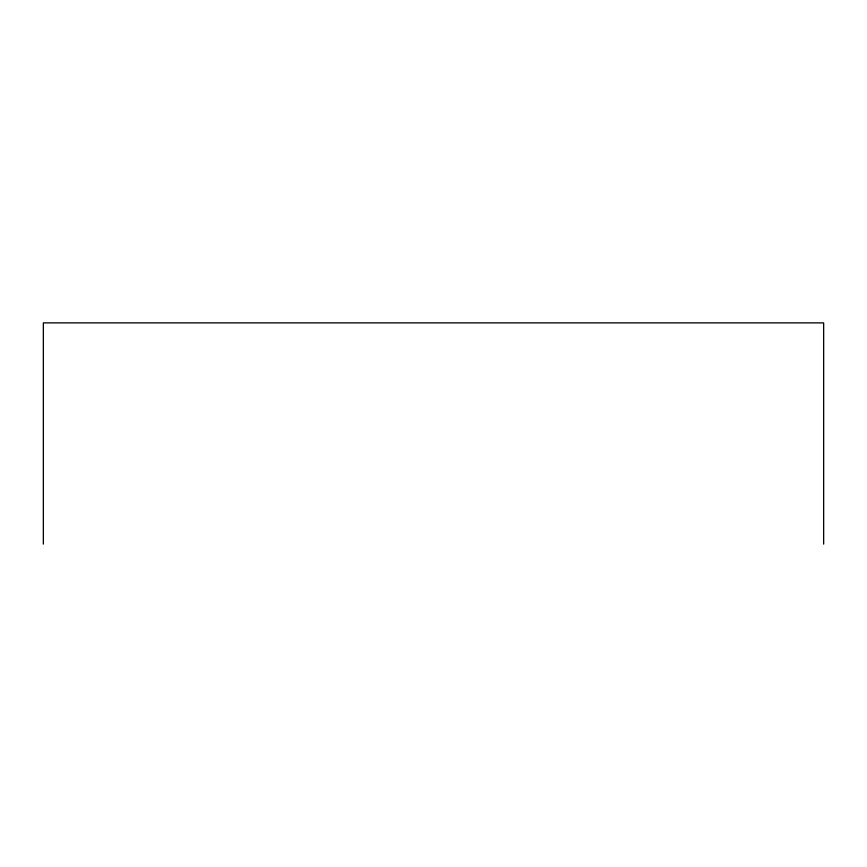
<?xml version="1.0" encoding="UTF-8"?>
<svg xmlns="http://www.w3.org/2000/svg" width="867" height="867" viewBox="0 0 867 867"><rect width="100%" height="100%" fill="white"/><g stroke="black" fill="none" stroke-linecap="round" stroke-linejoin="round"><path stroke-width="1.3" d="M823.65 544.118L823.65 322.882L43.35 322.882L43.35 544.118"/></g></svg>
